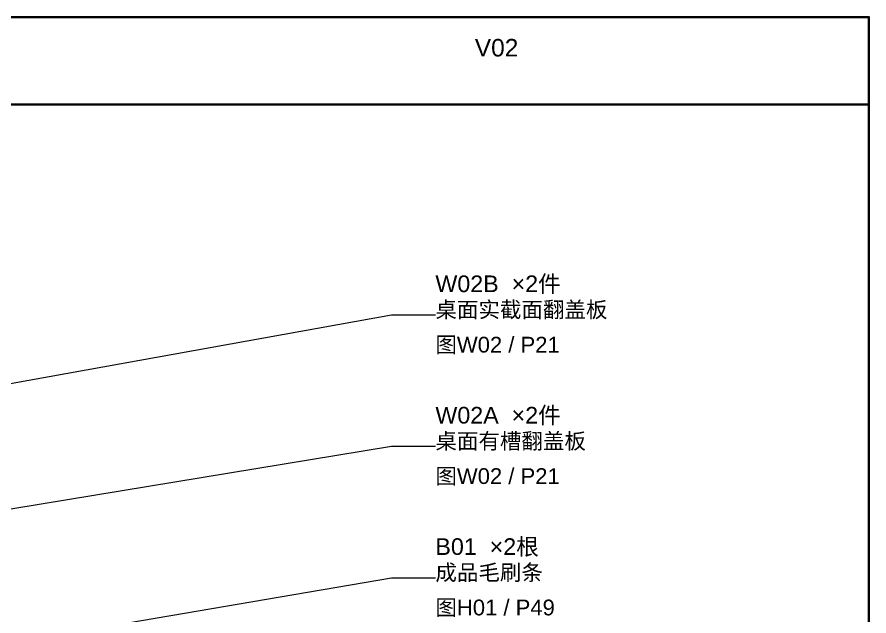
# Model space of a CAD drawing. Header units: millimetres. Extents: x 50 to 612415, y 2 to 4150.
# Drawn here: x 483945 to 485890, y 2783 to 4150 of the extents above; entities that cross this region are included whole.
import ezdxf

# ---------------------------------------------------------------- set-up
doc = ezdxf.new("R2010")
doc.units = ezdxf.units.MM
for name, color, linetype, lineweight in [('DIM', 7, 'Continuous', 13), ('FRAME', 7, 'Continuous', 35), ('NOTE', 7, 'Continuous', 18)]:
    doc.layers.add(name, color=color, linetype=linetype, lineweight=lineweight)
doc.styles.add('CN', font='Arial Unicode.ttf')

msp = doc.modelspace()

# ---------------------------------------------------------------- linework, layer by layer
at = {"layer": 'DIM'}
for points in [[(482614.849, 3076.901), (484800, 3470), (484900, 3470)], [(482084.889, 2723.595), (484800, 3170), (484900, 3170)], [(482141.17, 2415.867), (484800, 2870), (484900, 2870)]]:
    msp.add_lwpolyline(points, dxfattribs=at)
at = {"layer": 'FRAME'}
msp.add_line((480050, 3950), (485890, 3950), dxfattribs=at)
msp.add_lwpolyline([(480050, 50), (485890, 50), (485890, 4150), (480050, 4150)], close=True, dxfattribs=at)

# ---------------------------------------------------------------- texts
at = {"layer": 'NOTE', "width": 900, "attachment_point": 1, "style": 'CN'}
for s, insert, char_height in [('V02', (484990, 4100), 40), ('W02B  ×2件', (484900, 3560), 38), ('桌面实截面翻盖板', (484900, 3500), 36), ('图W02 / P21', (484900, 3420), 36), ('W02A  ×2件', (484900, 3260), 38), ('桌面有槽翻盖板', (484900, 3200), 36), ('图W02 / P21', (484900, 3120), 36), ('B01  ×2根', (484900, 2960), 38), ('成品毛刷条', (484900, 2900), 36), ('图H01 / P49', (484900, 2820), 36)]:
    msp.add_mtext(s, dxfattribs=dict(at, insert=insert, char_height=char_height))

doc.saveas('drawing.dxf')
